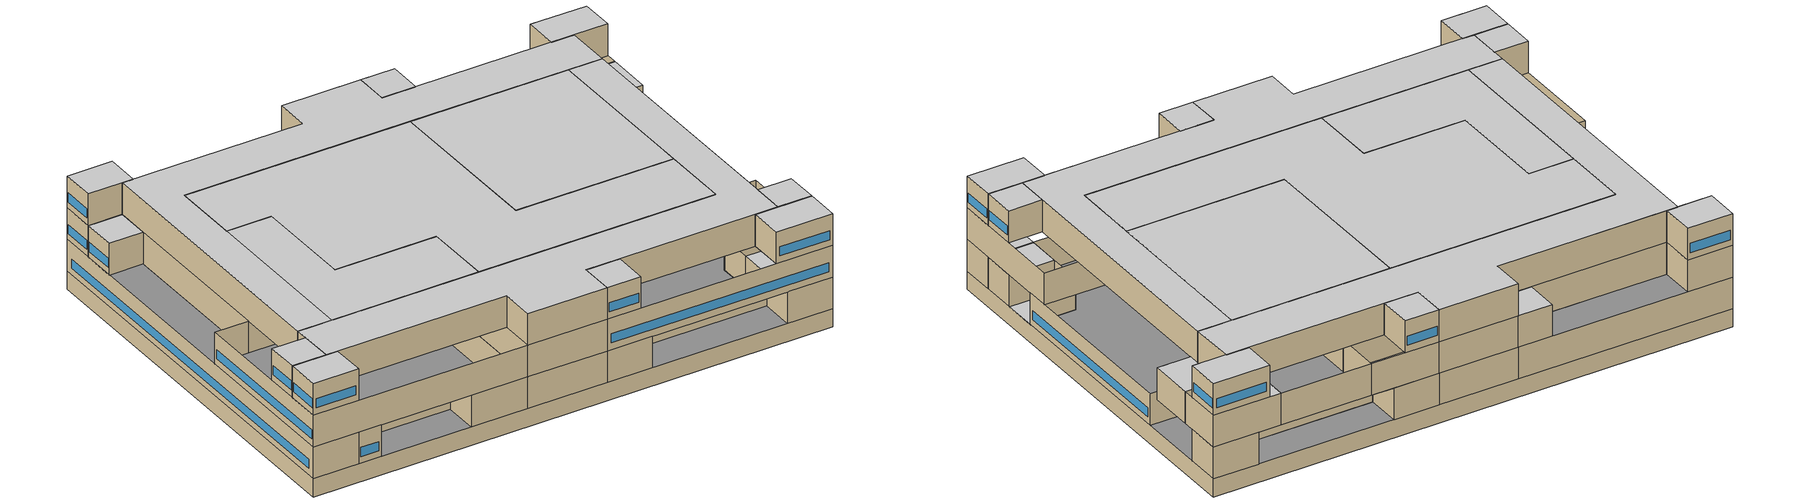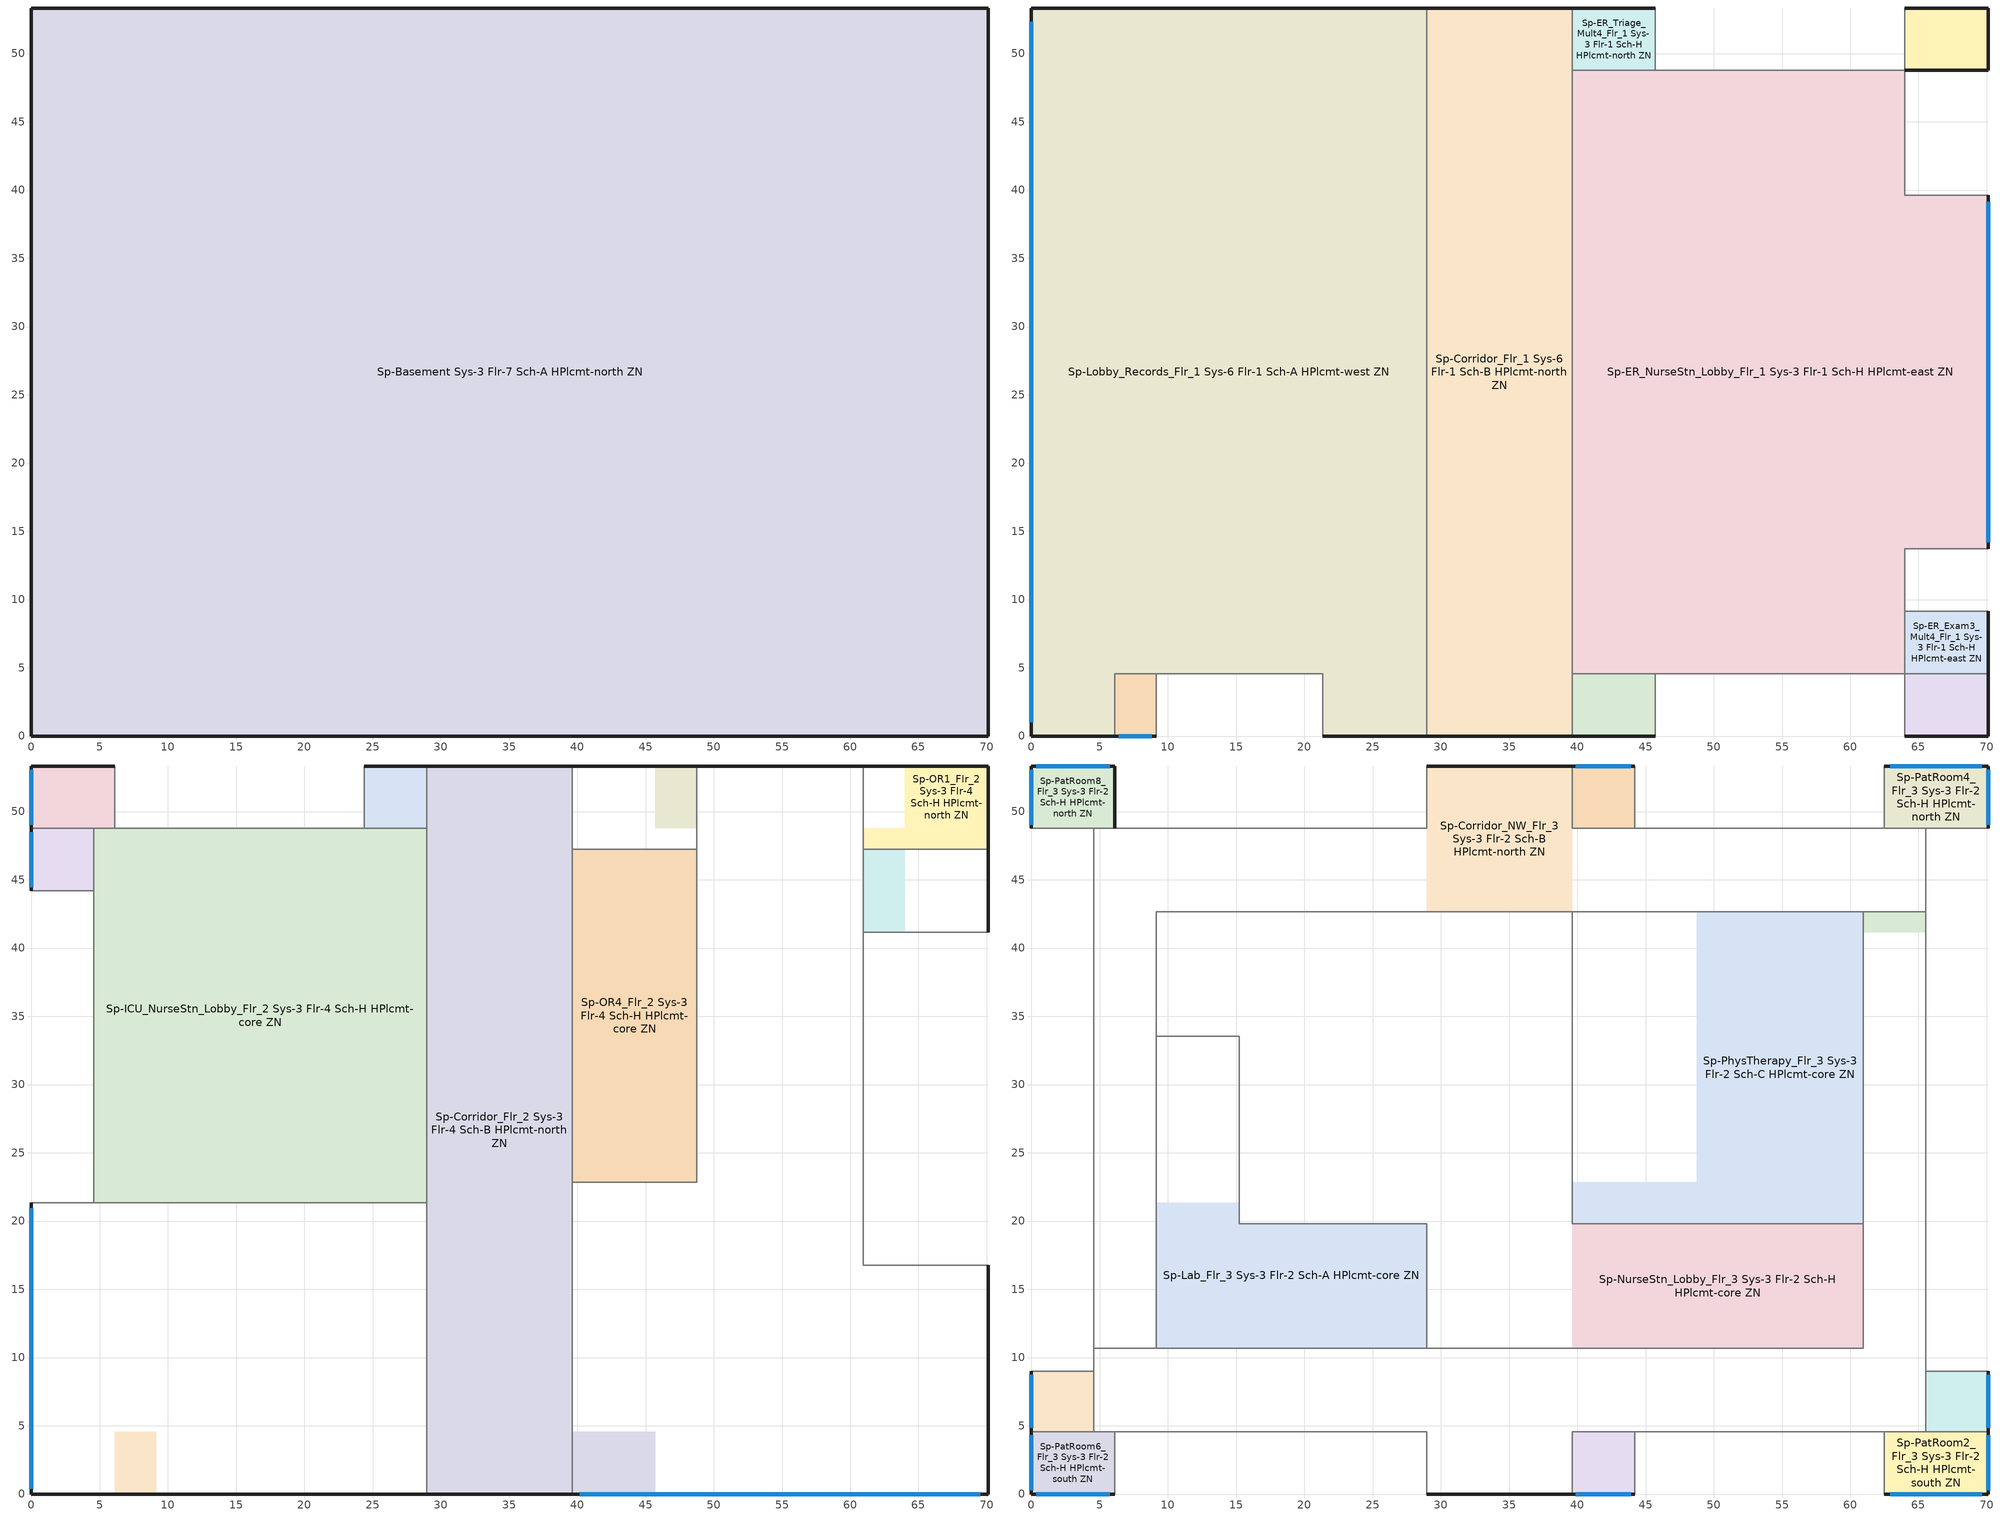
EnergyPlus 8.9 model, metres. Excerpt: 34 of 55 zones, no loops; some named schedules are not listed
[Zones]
Sp-Basement Sys-3 Flr-7 Sch-A HPlcmt-north ZN
 floor ground (Customized opaque construction {f8037e6d-6625-4b31-a77f-5d6e9651a560} to conductance of 0.757): 70.1,53.34 70.1,0 0,0 0,53.34 z-2.44
 wall ground (Customized opaque construction {f8037e6d-6625-4b31-a77f-5d6e9651a560} to conductance of 0.284): 0,53.34 0,0 70.1,0 70.1,53.34 0,53.34 z-2.44:0
 ceiling adiabatic (Typical Interior Wall): 70.1,9.14 70.1,13.72 64.01,13.72 64.01,9.14 z0
Sp-Corridor_Flr_1 Sys-6 Flr-1 Sch-B HPlcmt-north ZN
 floor adiabatic (Typical Interior Wall): 39.62,53.34 39.62,0 28.96,0 28.96,53.34 z0
 wall outside (Customized opaque construction {a4a6387c-c76b-4fe1-a210-6e82801a2405} to conductance of 0.247): 28.96,0 39.62,0 / 39.62,53.34 28.96,53.34 z0:4.27
 wall to Sp-Lobby_Records_Flr_1 Sys-6 Flr-1 Sch-A HPlcmt-west ZN (Typical Interior Wall): 28.96,53.34 28.96,0 z0:4.27
 wall to Sp-ER_Triage_Mult4_Flr_1 Sys-3 Flr-1 Sch-H HPlcmt-north ZN (Typical Interior Wall): 39.62,48.77 39.62,53.34 z0:4.27
 wall to Sp-ER_NurseStn_Lobby_Flr_1 Sys-3 Flr-1 Sch-H HPlcmt-east ZN (Typical Interior Wall): 39.62,4.57 39.62,48.77 z0:4.27
 wall to Sp-ER_Exam1_Mult4_Flr_1 Sys-3 Flr-1 Sch-H HPlcmt-south ZN (Typical Interior Wall): 39.62,0 39.62,4.57 z0:4.27
Sp-ER_Exam1_Mult4_Flr_1 Sys-3 Flr-1 Sch-H HPlcmt-south ZN
 floor adiabatic (Typical Interior Wall): 45.72,4.57 45.72,0 39.62,0 39.62,4.57 z0
 wall outside (Customized opaque construction {a4a6387c-c76b-4fe1-a210-6e82801a2405} to conductance of 0.247): 39.62,0 45.72,0 z0:4.27
 wall to Sp-ER_NurseStn_Lobby_Flr_1 Sys-3 Flr-1 Sch-H HPlcmt-east ZN (Typical Interior Wall): 45.72,4.57 39.62,4.57 z0:4.27
 wall adiabatic (Typical Interior Wall): 45.72,0 45.72,4.57 z0:4.27
 ceiling adiabatic (Typical Interior Wall): 45.72,0 45.72,4.57 39.62,4.57 39.62,0 z4.27
Sp-ER_Exam3_Mult4_Flr_1 Sys-3 Flr-1 Sch-H HPlcmt-east ZN
 floor adiabatic (Typical Interior Wall): 70.1,9.14 70.1,4.57 64.01,4.57 64.01,9.14 z0
 wall outside (Customized opaque construction {a4a6387c-c76b-4fe1-a210-6e82801a2405} to conductance of 0.247): 70.1,4.57 70.1,9.14 z0:4.27
 wall to Sp-ER_Trauma1_Flr_1 Sys-3 Flr-1 Sch-H HPlcmt-south ZN (Typical Interior Wall): 64.01,4.57 70.1,4.57 z0:4.27
 wall to Sp-ER_NurseStn_Lobby_Flr_1 Sys-3 Flr-1 Sch-H HPlcmt-east ZN (Typical Interior Wall): 64.01,9.14 64.01,4.57 z0:4.27
 wall adiabatic (Typical Interior Wall): 70.1,9.14 64.01,9.14 z0:4.27
 ceiling adiabatic (Typical Interior Wall): 70.1,4.57 70.1,9.14 64.01,9.14 64.01,4.57 z4.27
Sp-ER_NurseStn_Lobby_Flr_1 Sys-3 Flr-1 Sch-H HPlcmt-east ZN
 floor adiabatic (Typical Interior Wall): 64.01,48.77 64.01,39.62 70.1,39.62 70.1,13.72 64.01,13.72 64.01,4.57 39.62,4.57 39.62,48.77 z0
 wall outside (Customized opaque construction {a4a6387c-c76b-4fe1-a210-6e82801a2405} to conductance of 0.247): 70.1,13.72 70.1,39.62 z0:4.27
 wall adiabatic (Typical Interior Wall): 70.1,39.62 64.01,39.62 64.01,48.77 45.72,48.77 / 64.01,9.14 64.01,13.72 70.1,13.72 / 45.72,4.57 64.01,4.57 z0:4.27
 wall to Sp-ER_Triage_Mult4_Flr_1 Sys-3 Flr-1 Sch-H HPlcmt-north ZN (Typical Interior Wall): 45.72,48.77 39.62,48.77 z0:4.27
 window (Customized Fenestration: cond=0.220 tvis=0.220 tsol=0.232): 70.1,14.2 70.1,39.14 z0.91:2.14
 ceiling adiabatic (Typical Interior Wall): 60.96,41.15 64.01,41.15 64.01,47.24 60.96,47.24 z4.27
Sp-ER_Trauma1_Flr_1 Sys-3 Flr-1 Sch-H HPlcmt-south ZN
 floor adiabatic (Typical Interior Wall): 70.1,4.57 70.1,0 64.01,0 64.01,4.57 z0
 wall outside (Customized opaque construction {a4a6387c-c76b-4fe1-a210-6e82801a2405} to conductance of 0.247): 64.01,0 70.1,0 70.1,4.57 z0:4.27
 wall adiabatic (Typical Interior Wall): 64.01,4.57 64.01,0 z0:4.27
 ceiling adiabatic (Typical Interior Wall): 70.1,0 70.1,4.57 64.01,4.57 64.01,0 z4.27
Sp-ER_Trauma2_Flr_1 Sys-3 Flr-1 Sch-H HPlcmt-north ZN
 floor adiabatic (Typical Interior Wall): 70.1,53.34 70.1,48.77 64.01,48.77 64.01,53.34 z0
 wall outside (Customized opaque construction {a4a6387c-c76b-4fe1-a210-6e82801a2405} to conductance of 0.247): 64.01,48.77 70.1,48.77 70.1,53.34 64.01,53.34 z0:4.27
 wall adiabatic (Typical Interior Wall): 64.01,53.34 64.01,48.77 z0:4.27
 ceiling adiabatic (Typical Interior Wall): 70.1,48.77 70.1,53.34 64.01,53.34 64.01,48.77 z4.27
Sp-ER_Triage_Mult4_Flr_1 Sys-3 Flr-1 Sch-H HPlcmt-north ZN
 floor adiabatic (Typical Interior Wall): 45.72,53.34 45.72,48.77 39.62,48.77 39.62,53.34 z0
 wall outside (Customized opaque construction {a4a6387c-c76b-4fe1-a210-6e82801a2405} to conductance of 0.247): 45.72,53.34 39.62,53.34 z0:4.27
 wall adiabatic (Typical Interior Wall): 45.72,48.77 45.72,53.34 z0:4.27
 ceiling adiabatic (Typical Interior Wall): 45.72,48.77 45.72,53.34 39.62,53.34 39.62,48.77 z4.27
Sp-Lobby_Records_Flr_1 Sys-6 Flr-1 Sch-A HPlcmt-west ZN
 floor adiabatic (Typical Interior Wall): 28.96,53.34 28.96,0 21.34,0 21.34,4.57 6.1,4.57 6.1,0 0,0 0,53.34 z0
 wall outside (Customized opaque construction {a4a6387c-c76b-4fe1-a210-6e82801a2405} to conductance of 0.247): 28.96,53.34 0,53.34 0,0 6.1,0 / 21.34,0 28.96,0 z0:4.27
 wall adiabatic (Typical Interior Wall): 9.14,4.57 21.34,4.57 21.34,0 z0:4.27
 wall to Sp-Office1_Mult4_Flr_1 Sys-6 Flr-1 Sch-A HPlcmt-south ZN (Typical Interior Wall): 6.1,0 6.1,4.57 9.14,4.57 z0:4.27
 window (Customized Fenestration: cond=0.220 tvis=0.220 tsol=0.232): 0,52.34 0,1 z0.91:2.14
 ceiling adiabatic (Typical Interior Wall): 4.57,44.2 4.57,48.77 0,48.77 0,44.2 z4.27
Sp-Office1_Mult4_Flr_1 Sys-6 Flr-1 Sch-A HPlcmt-south ZN
 floor adiabatic (Typical Interior Wall): 9.14,4.57 9.14,0 6.1,0 6.1,4.57 z0
 wall outside (Customized opaque construction {a4a6387c-c76b-4fe1-a210-6e82801a2405} to conductance of 0.247): 6.1,0 9.14,0 z0:4.27
 wall adiabatic (Typical Interior Wall): 9.14,0 9.14,4.57 z0:4.27
 window (Customized Fenestration: cond=0.220 tvis=0.220 tsol=0.232): 6.41,0 8.84,0 z0.91:2.14
 ceiling adiabatic (Typical Interior Wall): 9.14,0 9.14,4.57 6.1,4.57 6.1,0 z4.27
Sp-Corridor_Flr_2 Sys-3 Flr-4 Sch-B HPlcmt-north ZN
 floor to Sp-Corridor_Flr_1 Sys-6 Flr-1 Sch-B HPlcmt-north ZN (Typical Interior Floor): 39.62,53.34 39.62,0 28.96,0 28.96,53.34 z4.27
 wall outside (Customized opaque construction {a4a6387c-c76b-4fe1-a210-6e82801a2405} to conductance of 0.247): 39.62,53.34 28.96,53.34 / 28.96,0 39.62,0 z4.27:8.53
 wall to Sp-IC_PatRoom1_Mult5_Flr_2 Sys-3 Flr-4 Sch-H HPlcmt-north ZN (Typical Interior Wall): 28.96,53.34 28.96,48.77 z4.27:8.53
 wall to Sp-OR3_Flr_2 Sys-3 Flr-4 Sch-H HPlcmt-north ZN (Typical Interior Wall): 39.62,47.24 39.62,53.34 z4.27:8.53
 wall to Sp-OR4_Flr_2 Sys-3 Flr-4 Sch-H HPlcmt-core ZN (Typical Interior Wall): 39.62,22.86 39.62,47.24 z4.27:8.53
 wall to Sp-OR_NurseStn_Lobby_Flr_2 Sys-3 Flr-4 Sch-H HPlcmt-south ZN (Typical Interior Wall): 39.62,0 39.62,22.86 z4.27:8.53
 wall to Sp-ICU_Flr_2 Sys-3 Flr-4 Sch-H HPlcmt-south ZN (Typical Interior Wall): 28.96,21.34 28.96,0 z4.27:8.53
 wall to Sp-ICU_NurseStn_Lobby_Flr_2 Sys-3 Flr-4 Sch-H HPlcmt-core ZN (Typical Interior Wall): 28.96,48.77 28.96,21.34 z4.27:8.53
 ceiling adiabatic (Typical Interior Wall): 39.62,10.67 39.62,42.67 28.96,42.67 28.96,10.67 z8.53
Sp-ICU_Flr_2 Sys-3 Flr-4 Sch-H HPlcmt-south ZN
 floor adiabatic (Typical Interior Wall): 9.14,4.57 9.14,0 6.1,0 6.1,4.57 z4.27
 wall outside (Customized opaque construction {a4a6387c-c76b-4fe1-a210-6e82801a2405} to conductance of 0.247): 0,21.34 0,0 28.96,0 z4.27:8.53
 wall adiabatic (Typical Interior Wall): 4.57,21.34 0,21.34 z4.27:8.53
 wall to Sp-ICU_NurseStn_Lobby_Flr_2 Sys-3 Flr-4 Sch-H HPlcmt-core ZN (Typical Interior Wall): 28.96,21.34 4.57,21.34 z4.27:8.53
 window (Customized Fenestration: cond=0.220 tvis=0.220 tsol=0.232): 0,20.94 0,0.4 z5.18:6.4
 ceiling adiabatic (Typical Interior Wall): 6.1,0 6.1,4.57 0,4.57 0,0 z8.53
Sp-ICU_NurseStn_Lobby_Flr_2 Sys-3 Flr-4 Sch-H HPlcmt-core ZN
 floor adiabatic (Typical Interior Wall): 28.96,48.77 28.96,21.34 4.57,21.34 4.57,48.77 z4.27
 wall adiabatic (Typical Interior Wall): 4.57,44.2 4.57,21.34 / 24.38,48.77 6.1,48.77 z4.27:8.53
 wall to Sp-IC_PatRoom3_Mult6_Flr_2 Sys-3 Flr-4 Sch-H HPlcmt-west ZN (Typical Interior Wall): 4.57,48.77 4.57,44.2 z4.27:8.53
 wall to Sp-IC_PatRoom2_Flr_2 Sys-3 Flr-4 Sch-H HPlcmt-north ZN (Typical Interior Wall): 6.1,48.77 4.57,48.77 z4.27:8.53
 wall to Sp-IC_PatRoom1_Mult5_Flr_2 Sys-3 Flr-4 Sch-H HPlcmt-north ZN (Typical Interior Wall): 28.96,48.77 24.38,48.77 z4.27:8.53
 ceiling adiabatic (Typical Interior Wall): 28.96,21.34 28.96,42.67 9.14,42.67 9.14,33.53 15.24,33.53 15.24,21.34 z8.53
Sp-IC_PatRoom1_Mult5_Flr_2 Sys-3 Flr-4 Sch-H HPlcmt-north ZN
 floor adiabatic (Typical Interior Wall): 28.96,53.34 28.96,48.77 24.38,48.77 24.38,53.34 z4.27
 wall outside (Customized opaque construction {a4a6387c-c76b-4fe1-a210-6e82801a2405} to conductance of 0.247): 28.96,53.34 24.38,53.34 z4.27:8.53
 wall adiabatic (Typical Interior Wall): 24.38,53.34 24.38,48.77 z4.27:8.53
 ceiling adiabatic (Typical Interior Wall): 28.96,48.77 28.96,53.34 24.38,53.34 24.38,48.77 z8.53
Sp-IC_PatRoom2_Flr_2 Sys-3 Flr-4 Sch-H HPlcmt-north ZN
 floor adiabatic (Typical Interior Wall): 6.1,53.34 6.1,48.77 0,48.77 0,53.34 z4.27
 wall outside (Customized opaque construction {a4a6387c-c76b-4fe1-a210-6e82801a2405} to conductance of 0.247): 6.1,53.34 0,53.34 0,48.77 z4.27:8.53
 wall adiabatic (Typical Interior Wall): 6.1,48.77 6.1,53.34 z4.27:8.53
 wall to Sp-IC_PatRoom3_Mult6_Flr_2 Sys-3 Flr-4 Sch-H HPlcmt-west ZN (Typical Interior Wall): 0,48.77 4.57,48.77 z4.27:8.53
 window (Customized Fenestration: cond=0.220 tvis=0.220 tsol=0.232): 0,53.07 0,49.04 z5.18:6.4
Sp-IC_PatRoom3_Mult6_Flr_2 Sys-3 Flr-4 Sch-H HPlcmt-west ZN
 floor adiabatic (Typical Interior Wall): 4.57,48.77 4.57,44.2 0,44.2 0,48.77 z4.27
 wall outside (Customized opaque construction {a4a6387c-c76b-4fe1-a210-6e82801a2405} to conductance of 0.247): 0,48.77 0,44.2 z4.27:8.53
 wall adiabatic (Typical Interior Wall): 0,44.2 4.57,44.2 z4.27:8.53
 window (Customized Fenestration: cond=0.220 tvis=0.220 tsol=0.232): 0,48.49 0,44.47 z5.18:6.4
 ceiling adiabatic (Typical Interior Wall): 4.57,44.2 4.57,48.77 0,48.77 0,44.2 z8.53
Sp-OR1_Flr_2 Sys-3 Flr-4 Sch-H HPlcmt-north ZN
 floor adiabatic (Typical Interior Wall): 64.01,53.34 70.1,53.34 70.1,48.77 64.01,48.77 z4.27; 70.1,48.77 70.1,47.24 64.01,47.24 64.01,48.77 z4.27; 64.01,48.77 64.01,47.24 60.96,47.24 60.96,48.77 z4.27
 wall outside (Customized opaque construction {a4a6387c-c76b-4fe1-a210-6e82801a2405} to conductance of 0.247): 70.1,47.24 70.1,53.34 60.96,53.34 z4.27:8.53
 wall to Sp-OR2_Mult5_Flr_2 Sys-3 Flr-4 Sch-H HPlcmt-east ZN (Typical Interior Wall): 60.96,47.24 70.1,47.24 z4.27:8.53
 wall to Sp-OR_NurseStn_Lobby_Flr_2 Sys-3 Flr-4 Sch-H HPlcmt-south ZN (Typical Interior Wall): 60.96,53.34 60.96,47.24 z4.27:8.53
 ceiling adiabatic (Typical Interior Wall): 62.48,48.77 62.48,53.34 60.96,53.34 60.96,48.77 z8.53
Sp-OR2_Mult5_Flr_2 Sys-3 Flr-4 Sch-H HPlcmt-east ZN
 floor adiabatic (Typical Interior Wall): 64.01,47.24 64.01,41.15 60.96,41.15 60.96,47.24 z4.27
 wall outside (Customized opaque construction {a4a6387c-c76b-4fe1-a210-6e82801a2405} to conductance of 0.247): 70.1,41.15 70.1,47.24 z4.27:8.53
 wall adiabatic (Typical Interior Wall): 60.96,41.15 70.1,41.15 z4.27:8.53
 wall to Sp-OR_NurseStn_Lobby_Flr_2 Sys-3 Flr-4 Sch-H HPlcmt-south ZN (Typical Interior Wall): 60.96,47.24 60.96,41.15 z4.27:8.53
 ceiling adiabatic (Typical Interior Wall): 70.1,41.15 70.1,47.24 65.53,47.24 65.53,41.15 z8.53
Sp-OR3_Flr_2 Sys-3 Flr-4 Sch-H HPlcmt-north ZN
 floor adiabatic (Typical Interior Wall): 45.72,53.34 48.77,53.34 48.77,48.77 45.72,48.77 z4.27
 wall outside (Customized opaque construction {a4a6387c-c76b-4fe1-a210-6e82801a2405} to conductance of 0.247): 48.77,53.34 39.62,53.34 z4.27:8.53
 wall to Sp-OR_NurseStn_Lobby_Flr_2 Sys-3 Flr-4 Sch-H HPlcmt-south ZN (Typical Interior Wall): 48.77,47.24 48.77,53.34 z4.27:8.53
 wall to Sp-OR4_Flr_2 Sys-3 Flr-4 Sch-H HPlcmt-core ZN (Typical Interior Wall): 39.62,47.24 48.77,47.24 z4.27:8.53
 ceiling adiabatic (Typical Interior Wall): 48.77,47.24 48.77,48.77 39.62,48.77 39.62,47.24 z8.53
Sp-OR4_Flr_2 Sys-3 Flr-4 Sch-H HPlcmt-core ZN
 floor adiabatic (Typical Interior Wall): 48.77,47.24 48.77,22.86 39.62,22.86 39.62,47.24 z4.27
 wall to Sp-OR_NurseStn_Lobby_Flr_2 Sys-3 Flr-4 Sch-H HPlcmt-south ZN (Typical Interior Wall): 39.62,22.86 48.77,22.86 48.77,47.24 z4.27:8.53
 ceiling adiabatic (Typical Interior Wall): 48.77,42.67 48.77,47.24 39.62,47.24 39.62,42.67 z8.53
Sp-OR_NurseStn_Lobby_Flr_2 Sys-3 Flr-4 Sch-H HPlcmt-south ZN
 floor adiabatic (Typical Interior Wall): 45.72,4.57 45.72,0 39.62,0 39.62,4.57 z4.27
 wall outside (Customized opaque construction {a4a6387c-c76b-4fe1-a210-6e82801a2405} to conductance of 0.247): 39.62,0 70.1,0 70.1,16.76 / 60.96,53.34 48.77,53.34 z4.27:8.53
 wall adiabatic (Typical Interior Wall): 70.1,16.76 60.96,16.76 60.96,41.15 z4.27:8.53
 window (Customized Fenestration: cond=0.220 tvis=0.220 tsol=0.232): 40.2,0 69.53,0 z5.18:6.4
 ceiling adiabatic (Typical Interior Wall): 70.1,0 70.1,4.57 62.48,4.57 62.48,0 z8.53
Sp-Corridor_NW_Flr_3 Sys-3 Flr-2 Sch-B HPlcmt-north ZN
 floor adiabatic (Typical Interior Wall): 39.62,53.34 39.62,42.67 28.96,42.67 28.96,53.34 z8.53
 wall outside (Customized opaque construction {a4a6387c-c76b-4fe1-a210-6e82801a2405} to conductance of 0.247): 39.62,53.34 28.96,53.34 z8.53:12.8
 wall to Sp-PatRoom8_Flr_3 Sys-3 Flr-2 Sch-H HPlcmt-north ZN (Typical Interior Wall): 6.1,48.77 4.57,48.77 z8.53:12.8
 wall to Sp-Corridor_SE_Flr_3 Sys-3 Flr-2 Sch-B HPlcmt-south ZN (Typical Interior Wall): 60.96,42.67 65.53,42.67 / 4.57,10.67 9.14,10.67 z8.53:12.8
 wall to Sp-PhysTherapy_Flr_3 Sys-3 Flr-2 Sch-C HPlcmt-core ZN (Typical Interior Wall): 39.62,42.67 60.96,42.67 z8.53:12.8
 wall to Sp-NurseStn_Lobby_Flr_3 Sys-3 Flr-2 Sch-H HPlcmt-core ZN (Typical Interior Wall): 9.14,33.53 9.14,33.58 9.14,42.67 39.62,42.67 z8.53:12.8
 wall to Sp-Lab_Flr_3 Sys-3 Flr-2 Sch-A HPlcmt-core ZN (Typical Interior Wall): 9.14,10.67 9.14,33.53 z8.53:12.8
 wall adiabatic (Typical Interior Wall): 4.57,48.77 4.57,10.67 / 28.96,53.34 28.96,48.77 6.1,48.77 / 62.48,48.77 44.2,48.77 / 65.53,42.67 65.53,48.77 z8.53:12.8
 wall to Sp-PatRoom5_Mult10_Flr_3 Sys-3 Flr-2 Sch-H HPlcmt-north ZN (Typical Interior Wall): 44.2,48.77 39.62,48.77 39.62,53.34 z8.53:12.8
 wall to Sp-PatRoom4_Flr_3 Sys-3 Flr-2 Sch-H HPlcmt-north ZN (Typical Interior Wall): 65.53,48.77 62.48,48.77 z8.53:12.8
 ceiling to Sp-Corridor_NW_Flr_4 Sys-3 Flr-3 Sch-B HPlcmt-north ZN (Typical Interior Ceiling): 9.14,10.67 9.14,42.67 65.53,42.67 65.53,48.77 39.62,48.77 39.62,53.34 28.96,53.34 28.96,48.77 4.57,48.77 4.57,10.67 z12.8
Sp-Corridor_SE_Flr_3 Sys-3 Flr-2 Sch-B HPlcmt-south ZN
 floor adiabatic (Typical Interior Wall): 65.53,42.67 65.53,41.15 60.96,41.15 60.96,42.67 z8.53
 wall outside (Customized opaque construction {a4a6387c-c76b-4fe1-a210-6e82801a2405} to conductance of 0.247): 28.96,0 39.62,0 z8.53:12.8
 wall to Sp-PatRoom1_Mult10_Flr_3 Sys-3 Flr-2 Sch-H HPlcmt-south ZN (Typical Interior Wall): 39.62,0 39.62,4.57 44.2,4.57 z8.53:12.8
 wall to Sp-NurseStn_Lobby_Flr_3 Sys-3 Flr-2 Sch-H HPlcmt-core ZN (Typical Interior Wall): 60.96,19.81 60.96,10.67 28.96,10.67 z8.53:12.8
 wall to Sp-PhysTherapy_Flr_3 Sys-3 Flr-2 Sch-C HPlcmt-core ZN (Typical Interior Wall): 60.96,42.67 60.96,19.81 z8.53:12.8
 wall adiabatic (Typical Interior Wall): 65.53,8.99 65.53,42.67 / 44.2,4.57 62.48,4.57 / 6.1,4.57 28.96,4.57 28.96,0 / 4.57,10.67 4.57,8.99 z8.53:12.8
 wall to Sp-PatRoom3_Mult10_Flr_3 Sys-3 Flr-2 Sch-H HPlcmt-east ZN (Typical Interior Wall): 65.53,4.57 65.53,8.99 z8.53:12.8
 wall to Sp-PatRoom2_Flr_3 Sys-3 Flr-2 Sch-H HPlcmt-south ZN (Typical Interior Wall): 62.48,4.57 65.53,4.57 z8.53:12.8
 wall to Sp-PatRoom6_Flr_3 Sys-3 Flr-2 Sch-H HPlcmt-south ZN (Typical Interior Wall): 4.57,4.57 6.1,4.57 z8.53:12.8
 wall to Sp-PatRoom7_Mult10_Flr_3 Sys-3 Flr-2 Sch-H HPlcmt-west ZN (Typical Interior Wall): 4.57,8.99 4.57,4.57 z8.53:12.8
 wall to Sp-Lab_Flr_3 Sys-3 Flr-2 Sch-A HPlcmt-core ZN (Typical Interior Wall): 28.96,10.67 9.14,10.67 z8.53:12.8
 ceiling to Sp-Corridor_SE_Flr_4 Sys-3 Flr-3 Sch-B HPlcmt-south ZN (Typical Interior Ceiling): 39.62,0 39.62,4.57 65.53,4.57 65.53,42.67 60.96,42.67 60.96,10.67 4.57,10.67 4.57,4.57 28.96,4.57 28.96,0 z12.8
Sp-Lab_Flr_3 Sys-3 Flr-2 Sch-A HPlcmt-core ZN
 floor adiabatic (Typical Interior Wall): 15.24,21.34 15.24,19.81 28.96,19.81 28.96,10.67 9.14,10.67 9.14,21.34 z8.53
 wall to Sp-NurseStn_Lobby_Flr_3 Sys-3 Flr-2 Sch-H HPlcmt-core ZN (Typical Interior Wall): 28.96,10.67 28.96,19.81 15.24,19.81 15.24,33.53 9.14,33.53 z8.53:12.8
 ceiling to Sp-Lab_Flr_4 Sys-3 Flr-3 Sch-A HPlcmt-core ZN (Typical Interior Ceiling): 28.96,10.67 28.96,19.81 15.24,19.81 15.24,33.53 9.14,33.53 9.14,10.67 z12.8
Sp-NurseStn_Lobby_Flr_3 Sys-3 Flr-2 Sch-H HPlcmt-core ZN
 floor adiabatic (Typical Interior Wall): 60.96,19.81 60.96,10.67 39.62,10.67 39.62,19.81 z8.53
 wall to Sp-PhysTherapy_Flr_3 Sys-3 Flr-2 Sch-C HPlcmt-core ZN (Typical Interior Wall): 60.96,19.81 39.62,19.81 39.62,42.67 z8.53:12.8
 ceiling to Sp-NurseStn_Lobby_Flr_4 Sys-3 Flr-3 Sch-H HPlcmt-core ZN (Typical Interior Ceiling): 60.96,10.67 60.96,19.81 39.62,19.81 39.62,42.67 9.14,42.67 9.14,33.53 15.24,33.53 15.24,19.81 28.96,19.81 28.96,10.67 z12.8
Sp-PatRoom1_Mult10_Flr_3 Sys-3 Flr-2 Sch-H HPlcmt-south ZN
 floor adiabatic (Typical Interior Wall): 44.2,4.57 44.2,0 39.62,0 39.62,4.57 z8.53
 wall outside (Customized opaque construction {a4a6387c-c76b-4fe1-a210-6e82801a2405} to conductance of 0.247): 39.62,0 44.2,0 z8.53:12.8
 wall adiabatic (Typical Interior Wall): 44.2,0 44.2,4.57 z8.53:12.8
 window (Customized Fenestration: cond=0.220 tvis=0.220 tsol=0.232): 39.9,0 43.92,0 z9.45:10.67
 ceiling to Sp-PatRoom1_Mult10_Flr_4 Sys-3 Flr-3 Sch-H HPlcmt-south ZN (Typical Interior Ceiling): 44.2,0 44.2,4.57 39.62,4.57 39.62,0 z12.8
Sp-PatRoom2_Flr_3 Sys-3 Flr-2 Sch-H HPlcmt-south ZN
 floor adiabatic (Typical Interior Wall): 70.1,4.57 70.1,0 62.48,0 62.48,4.57 z8.53
 wall outside (Customized opaque construction {a4a6387c-c76b-4fe1-a210-6e82801a2405} to conductance of 0.247): 62.48,0 70.1,0 70.1,4.57 z8.53:12.8
 wall adiabatic (Typical Interior Wall): 62.48,4.57 62.48,0 z8.53:12.8
 wall to Sp-PatRoom3_Mult10_Flr_3 Sys-3 Flr-2 Sch-H HPlcmt-east ZN (Typical Interior Wall): 70.1,4.57 65.53,4.57 z8.53:12.8
 window (Customized Fenestration: cond=0.220 tvis=0.220 tsol=0.232): 70.1,0.27 70.1,4.3 / 62.94,0 69.65,0 z9.45:10.67
 ceiling to Sp-PatRoom2_Flr_4 Sys-3 Flr-3 Sch-H HPlcmt-south ZN (Typical Interior Ceiling): 70.1,0 70.1,4.57 62.48,4.57 62.48,0 z12.8
Sp-PatRoom3_Mult10_Flr_3 Sys-3 Flr-2 Sch-H HPlcmt-east ZN
 floor adiabatic (Typical Interior Wall): 70.1,8.99 70.1,4.57 65.53,4.57 65.53,8.99 z8.53
 wall outside (Customized opaque construction {a4a6387c-c76b-4fe1-a210-6e82801a2405} to conductance of 0.247): 70.1,4.57 70.1,8.99 z8.53:12.8
 wall adiabatic (Typical Interior Wall): 70.1,8.99 65.53,8.99 z8.53:12.8
 window (Customized Fenestration: cond=0.220 tvis=0.220 tsol=0.232): 70.1,4.84 70.1,8.73 z9.45:10.67
 ceiling to Sp-PatRoom3_Mult10_Flr_4 Sys-3 Flr-3 Sch-H HPlcmt-east ZN (Typical Interior Ceiling): 70.1,4.57 70.1,8.99 65.53,8.99 65.53,4.57 z12.8
Sp-PatRoom4_Flr_3 Sys-3 Flr-2 Sch-H HPlcmt-north ZN
 floor adiabatic (Typical Interior Wall): 70.1,53.34 70.1,48.77 62.48,48.77 62.48,53.34 z8.53
 wall outside (Customized opaque construction {a4a6387c-c76b-4fe1-a210-6e82801a2405} to conductance of 0.247): 70.1,48.77 70.1,53.34 62.48,53.34 z8.53:12.8
 wall adiabatic (Typical Interior Wall): 65.53,48.77 70.1,48.77 / 62.48,53.34 62.48,48.77 z8.53:12.8
 window (Customized Fenestration: cond=0.220 tvis=0.220 tsol=0.232): 69.65,53.34 62.94,53.34 / 70.1,49.04 70.1,53.07 z9.45:10.67
 ceiling to Sp-PatRoom4_Flr_4 Sys-3 Flr-3 Sch-H HPlcmt-north ZN (Typical Interior Ceiling): 70.1,48.77 70.1,53.34 62.48,53.34 62.48,48.77 z12.8
Sp-PatRoom5_Mult10_Flr_3 Sys-3 Flr-2 Sch-H HPlcmt-north ZN
 floor adiabatic (Typical Interior Wall): 44.2,53.34 44.2,48.77 39.62,48.77 39.62,53.34 z8.53
 wall outside (Customized opaque construction {a4a6387c-c76b-4fe1-a210-6e82801a2405} to conductance of 0.247): 44.2,53.34 39.62,53.34 z8.53:12.8
 wall adiabatic (Typical Interior Wall): 44.2,48.77 44.2,53.34 z8.53:12.8
 window (Customized Fenestration: cond=0.220 tvis=0.220 tsol=0.232): 43.92,53.34 39.9,53.34 z9.45:10.67
 ceiling to Sp-PatRoom5_Mult10_Flr_4 Sys-3 Flr-3 Sch-H HPlcmt-north ZN (Typical Interior Ceiling): 44.2,48.77 44.2,53.34 39.62,53.34 39.62,48.77 z12.8
Sp-PatRoom6_Flr_3 Sys-3 Flr-2 Sch-H HPlcmt-south ZN
 floor adiabatic (Typical Interior Wall): 6.1,4.57 6.1,0 0,0 0,4.57 z8.53
 wall outside (Customized opaque construction {a4a6387c-c76b-4fe1-a210-6e82801a2405} to conductance of 0.247): 0,4.57 0,0 6.1,0 z8.53:12.8
 wall to Sp-PatRoom7_Mult10_Flr_3 Sys-3 Flr-2 Sch-H HPlcmt-west ZN (Typical Interior Wall): 4.57,4.57 0,4.57 z8.53:12.8
 wall adiabatic (Typical Interior Wall): 6.1,0 6.1,4.57 z8.53:12.8
 window (Customized Fenestration: cond=0.220 tvis=0.220 tsol=0.232): 0.37,0 5.73,0 / 0,4.3 0,0.27 z9.45:10.67
 ceiling to Sp-PatRoom6_Flr_4 Sys-3 Flr-3 Sch-H HPlcmt-south ZN (Typical Interior Ceiling): 6.1,0 6.1,4.57 0,4.57 0,0 z12.8
Sp-PatRoom7_Mult10_Flr_3 Sys-3 Flr-2 Sch-H HPlcmt-west ZN
 floor adiabatic (Typical Interior Wall): 4.57,8.99 4.57,4.57 0,4.57 0,8.99 z8.53
 wall outside (Customized opaque construction {a4a6387c-c76b-4fe1-a210-6e82801a2405} to conductance of 0.247): 0,8.99 0,4.57 z8.53:12.8
 wall adiabatic (Typical Interior Wall): 4.57,8.99 0,8.99 z8.53:12.8
 window (Customized Fenestration: cond=0.220 tvis=0.220 tsol=0.232): 0,8.73 0,4.84 z9.45:10.67
 ceiling to Sp-PatRoom7_Mult10_Flr_4 Sys-3 Flr-3 Sch-H HPlcmt-west ZN (Typical Interior Ceiling): 4.57,4.57 4.57,8.99 0,8.99 0,4.57 z12.8
Sp-PatRoom8_Flr_3 Sys-3 Flr-2 Sch-H HPlcmt-north ZN
 floor to Sp-IC_PatRoom2_Flr_2 Sys-3 Flr-4 Sch-H HPlcmt-north ZN (Typical Interior Floor): 6.1,53.34 6.1,48.77 0,48.77 0,53.34 z8.53
 wall outside (Customized opaque construction {a4a6387c-c76b-4fe1-a210-6e82801a2405} to conductance of 0.247): 6.1,48.77 6.1,53.34 0,53.34 0,48.77 z8.53:12.8
 wall adiabatic (Typical Interior Wall): 0,48.77 4.57,48.77 z8.53:12.8
 window (Customized Fenestration: cond=0.220 tvis=0.220 tsol=0.232): 5.73,53.34 0.37,53.34 / 0,53.07 0,49.04 z9.45:10.67
 ceiling to Sp-PatRoom8_Flr_4 Sys-3 Flr-3 Sch-H HPlcmt-north ZN (Typical Interior Ceiling): 6.1,48.77 6.1,53.34 0,53.34 0,48.77 z12.8
Sp-PhysTherapy_Flr_3 Sys-3 Flr-2 Sch-C HPlcmt-core ZN
 floor adiabatic (Typical Interior Wall): 60.96,42.67 60.96,19.81 39.62,19.81 39.62,22.86 48.77,22.86 48.77,42.67 z8.53
 ceiling to Sp-Radiology_Flr_4 Sys-3 Flr-3 Sch-H HPlcmt-core ZN (Typical Interior Ceiling): 60.96,19.81 60.96,42.67 39.62,42.67 39.62,19.81 z12.8
[Building]
NECB 2011-Hospital-NECB HDD Method-CAN_PQ_Montreal.Intl.AP.716270_CWEC.epw created: 2017-06-30 13:41:30 +0000
[Site:Location]
Montreal-Trudeau Intl AP: Latitude {deg}=45.471; Longitude {deg}=-73.741; Time Zone {hr}=-5; Elevation {m}=36
[SizingPeriod:DesignDay] Day of Month=21; Dry-Bulb Temperature Range Modifier Type=DefaultMultipliers; Humidity Condition Type=Wetbulb; Barometric Pressure {Pa}=100893; Rain Indicator=No; Snow Indicator=No; Daylight Saving Time Indicator=No
Name | Month | Day Type | Maximum Dry-Bulb Temperature {C} | Daily Dry-Bulb Temperature Range {deltaC} | Wetbulb or DewPoint at Maximum Dry-Bulb {C} | Wind Speed {m/s} | Wind Direction {deg} | Solar Model Indicator | ASHRAE Clear Sky Optical Depth for Beam Irradiance (taub) | ASHRAE Clear Sky Optical Depth for Diffuse Irradiance (taud) | Sky Clearness
Montreal Int'l Ann Clg .4% Condns DB=>MWB | 7 | SummerDesignDay | 30 | 9.3 | 22.1 | 4.9 | 220 | ASHRAETau | 0.465 | 1.966
Montreal Int'l Ann Clg .4% Condns WB=>MDB | 7 | SummerDesignDay | 28.1 | 9.3 | 23.2 | 4.9 | 220 | ASHRAETau | 0.465 | 1.966
Montreal Int'l Ann Htg 99.6% Condns DB | 1 | WinterDesignDay | -23.7 | 0 | -23.7 | 3.9 | 260 | ASHRAEClearSky |  |  | 0
[Site:GroundTemperature:BuildingSurface]
19.527, 19.502, 19.536, 19.598, 20.002, 21.64, 22.225, 22.375, 21.449, 20.121, 19.802, 19.633
[Site:WaterMainsTemperature]
Calculation Method=Correlation; Annual Average Outdoor Air Temperature {C}=6.25; Maximum Difference In Monthly Average Outdoor Air Temperatures {deltaC}=30.2
[Material] Thermal Absorptance=0.9
Name | Roughness | Thickness {m} | Conductivity {W/m-K} | Density {kg/m3} | Specific Heat {J/kg-K} | Solar Absorptance | Visible Absorptance
1/2IN Gypsum 1 | Smooth | 0.0127 | 0.16 | 784.9 | 830 | 0.4 | 0.4
100mm Normalweight concrete floor | MediumSmooth | 0.1016 | 2.31 | 2322 | 832 | 0.7 | 0.7
1IN Stucco 1 | Smooth | 0.0253 | 0.6918 | 1858 | 837 | 0.92 | 0.92
6 in. Normalweight Concrete Floor 1; 6 in. Normalweight Concrete Floor 2 | MediumRough | 0.1524 | 2.31 | 2322 | 832 | 0.7 | 0.7
8IN CONCRETE HW RefBldg 1 | Rough | 0.2032 | 1.311 | 2240 | 836.8 | 0.7 | 0.7
G01 13mm gypsum board | Smooth | 0.0127 | 0.16 | 800 | 1090 | 0.7 | 0.5
[Material:NoMass] Roughness=Smooth; Thermal Absorptance=0.9
Name | Thermal Resistance {m2-K/W} | Solar Absorptance | Visible Absorptance
CP02 CARPET PAD | 0.1 | 0.8 | 0.8
Typical Carpet Pad 2 | 1.25503 | 0.7 | 0.8
Typical Carpet Pad 3 | 3.45515 | 0.7 | 0.8
Typical Insulation R-10.11 1 | 3.77764 | 0.7 | 0.7
[WindowMaterial:SimpleGlazingSystem]
Customized Fenestration:: cond=0.220 tvis=0.220 tsol=0.232: U-Factor {W/m2-K}=2.2; Solar Heat Gain Coefficient=0.6; Visible Transmittance=0.21
[WindowMaterial:Blind]
Window Material Blind 1: Slat Orientation=Horizontal; Slat Width {m}=0.025; Slat Separation {m}=0.01875; Slat Thickness {m}=0.001; Slat Angle {deg}=45; Slat Conductivity {W/m-K}=221; Slat Beam Solar Transmittance=0; Front Side Slat Beam Solar Reflectance=0.5; Back Side Slat Beam Solar Reflectance=0.5; Slat Diffuse Solar Transmittance=0; Front Side Slat Diffuse Solar Reflectance=0.5; Back Side Slat Diffuse Solar Reflectance=0.5; Slat Beam Visible Transmittance=0; Front Side Slat Beam Visible Reflectance=0.5; Back Side Slat Beam Visible Reflectance=0.5; Slat Diffuse Visible Transmittance=0; Front Side Slat Diffuse Visible Reflectance=0.5; Back Side Slat Diffuse Visible Reflectance=0.5; Slat Infrared Hemispherical Transmittance=0; Front Side Slat Infrared Hemispherical Emissivity=0.9; Back Side Slat Infrared Hemispherical Emissivity=0.9; Blind to Glass Distance {m}=0.05; Blind Top Opening Multiplier=0.5; Blind Bottom Opening Multiplier=0.5; Blind Left Side Opening Multiplier=0.5; Blind Right Side Opening Multiplier=0.5; Minimum Slat Angle {deg}=0; Maximum Slat Angle {deg}=180
[Construction]
Customized Fenestration: cond=0.220 tvis=0.220 tsol=0.232: Customized Fenestration:: cond=0.220 tvis=0.220 tsol=0.232
Customized opaque construction {a4a6387c-c76b-4fe1-a210-6e82801a2405} to conductance of 0.247: 1IN Stucco 1, 8IN CONCRETE HW RefBldg 1, Typical Insulation R-10.11 1, 1/2IN Gypsum 1
Customized opaque construction {f8037e6d-6625-4b31-a77f-5d6e9651a560} to conductance of 0.284: 6 in. Normalweight Concrete Floor 2, Typical Carpet Pad 3
Customized opaque construction {f8037e6d-6625-4b31-a77f-5d6e9651a560} to conductance of 0.757: 6 in. Normalweight Concrete Floor 1, Typical Carpet Pad 2
Typical Interior Ceiling: CP02 CARPET PAD, 100mm Normalweight concrete floor
Typical Interior Floor: 100mm Normalweight concrete floor, CP02 CARPET PAD
Typical Interior Wall: G01 13mm gypsum board, G01 13mm gypsum board
[WindowProperty:ShadingControl]
Shading Control 1: Shading Type=InteriorBlind; Shading Control Type=OnIfHighSolarOnWindow; Setpoint {W/m2, W or deg C}=27; Shading Control Is Scheduled=No; Glare Control Is Active=No; Shading Device Material=Window Material Blind 1
[Zone]
Name | Multiplier
Sp-Basement Sys-3 Flr-7 Sch-A HPlcmt-north ZN; Sp-Corridor_Flr_1 Sys-6 Flr-1 Sch-B HPlcmt-north ZN; Sp-Corridor_Flr_2 Sys-3 Flr-4 Sch-B HPlcmt-north ZN; Sp-Corridor_NW_Flr_3 Sys-3 Flr-2 Sch-B HPlcmt-north ZN; Sp-Corridor_SE_Flr_3 Sys-3 Flr-2 Sch-B HPlcmt-south ZN; Sp-ER_NurseStn_Lobby_Flr_1 Sys-3 Flr-1 Sch-H HPlcmt-east ZN; Sp-ER_Trauma1_Flr_1 Sys-3 Flr-1 Sch-H HPlcmt-south ZN; Sp-ER_Trauma2_Flr_1 Sys-3 Flr-1 Sch-H HPlcmt-north ZN; Sp-ICU_Flr_2 Sys-3 Flr-4 Sch-H HPlcmt-south ZN; Sp-ICU_NurseStn_Lobby_Flr_2 Sys-3 Flr-4 Sch-H HPlcmt-core ZN; Sp-IC_PatRoom2_Flr_2 Sys-3 Flr-4 Sch-H HPlcmt-north ZN; Sp-Lab_Flr_3 Sys-3 Flr-2 Sch-A HPlcmt-core ZN; Sp-Lobby_Records_Flr_1 Sys-6 Flr-1 Sch-A HPlcmt-west ZN; Sp-NurseStn_Lobby_Flr_3 Sys-3 Flr-2 Sch-H HPlcmt-core ZN; Sp-OR1_Flr_2 Sys-3 Flr-4 Sch-H HPlcmt-north ZN; Sp-OR3_Flr_2 Sys-3 Flr-4 Sch-H HPlcmt-north ZN; Sp-OR4_Flr_2 Sys-3 Flr-4 Sch-H HPlcmt-core ZN; Sp-OR_NurseStn_Lobby_Flr_2 Sys-3 Flr-4 Sch-H HPlcmt-south ZN; Sp-PatRoom2_Flr_3 Sys-3 Flr-2 Sch-H HPlcmt-south ZN; Sp-PatRoom4_Flr_3 Sys-3 Flr-2 Sch-H HPlcmt-north ZN; Sp-PatRoom6_Flr_3 Sys-3 Flr-2 Sch-H HPlcmt-south ZN; Sp-PatRoom8_Flr_3 Sys-3 Flr-2 Sch-H HPlcmt-north ZN; Sp-PhysTherapy_Flr_3 Sys-3 Flr-2 Sch-C HPlcmt-core ZN
Sp-ER_Exam1_Mult4_Flr_1 Sys-3 Flr-1 Sch-H HPlcmt-south ZN; Sp-ER_Exam3_Mult4_Flr_1 Sys-3 Flr-1 Sch-H HPlcmt-east ZN; Sp-ER_Triage_Mult4_Flr_1 Sys-3 Flr-1 Sch-H HPlcmt-north ZN | 4
Sp-IC_PatRoom1_Mult5_Flr_2 Sys-3 Flr-4 Sch-H HPlcmt-north ZN; Sp-Office1_Mult4_Flr_1 Sys-6 Flr-1 Sch-A HPlcmt-south ZN; Sp-OR2_Mult5_Flr_2 Sys-3 Flr-4 Sch-H HPlcmt-east ZN | 5
Sp-IC_PatRoom3_Mult6_Flr_2 Sys-3 Flr-4 Sch-H HPlcmt-west ZN | 6
Sp-PatRoom1_Mult10_Flr_3 Sys-3 Flr-2 Sch-H HPlcmt-south ZN; Sp-PatRoom3_Mult10_Flr_3 Sys-3 Flr-2 Sch-H HPlcmt-east ZN; Sp-PatRoom5_Mult10_Flr_3 Sys-3 Flr-2 Sch-H HPlcmt-north ZN; Sp-PatRoom7_Mult10_Flr_3 Sys-3 Flr-2 Sch-H HPlcmt-west ZN | 10
[ZoneInfiltration:DesignFlowRate] Schedule=Always On Discrete; Design Flow Rate Calculation Method=Flow/ExteriorArea; Flow per Exterior Surface Area {m3/s-m2}=0.00025; Constant Term Coefficient=0; Temperature Term Coefficient=0; Velocity Term Coefficient=0.224; Velocity Squared Term Coefficient=0
Name | Zone or ZoneList
Corridor_Flr_1 Infiltration | Sp-Corridor_Flr_1 Sys-6 Flr-1 Sch-B HPlcmt-north ZN
Corridor_Flr_2 Infiltration | Sp-Corridor_Flr_2 Sys-3 Flr-4 Sch-B HPlcmt-north ZN
Corridor_NW_Flr_3 Infiltration | Sp-Corridor_NW_Flr_3 Sys-3 Flr-2 Sch-B HPlcmt-north ZN
Corridor_SE_Flr_3 Infiltration | Sp-Corridor_SE_Flr_3 Sys-3 Flr-2 Sch-B HPlcmt-south ZN
ER_Exam1_Mult4_Flr_1 Infiltration | Sp-ER_Exam1_Mult4_Flr_1 Sys-3 Flr-1 Sch-H HPlcmt-south ZN
ER_Exam3_Mult4_Flr_1 Infiltration | Sp-ER_Exam3_Mult4_Flr_1 Sys-3 Flr-1 Sch-H HPlcmt-east ZN
ER_NurseStn_Lobby_Flr_1 Infiltration | Sp-ER_NurseStn_Lobby_Flr_1 Sys-3 Flr-1 Sch-H HPlcmt-east ZN
ER_Trauma1_Flr_1 Infiltration | Sp-ER_Trauma1_Flr_1 Sys-3 Flr-1 Sch-H HPlcmt-south ZN
ER_Trauma2_Flr_1 Infiltration | Sp-ER_Trauma2_Flr_1 Sys-3 Flr-1 Sch-H HPlcmt-north ZN
ER_Triage_Mult4_Flr_1 Infiltration | Sp-ER_Triage_Mult4_Flr_1 Sys-3 Flr-1 Sch-H HPlcmt-north ZN
ICU_Flr_2 Infiltration | Sp-ICU_Flr_2 Sys-3 Flr-4 Sch-H HPlcmt-south ZN
IC_PatRoom1_Mult5_Flr_2 Infiltration | Sp-IC_PatRoom1_Mult5_Flr_2 Sys-3 Flr-4 Sch-H HPlcmt-north ZN
IC_PatRoom2_Flr_2 Infiltration | Sp-IC_PatRoom2_Flr_2 Sys-3 Flr-4 Sch-H HPlcmt-north ZN
IC_PatRoom3_Mult6_Flr_2 Infiltration | Sp-IC_PatRoom3_Mult6_Flr_2 Sys-3 Flr-4 Sch-H HPlcmt-west ZN
Lobby_Records_Flr_1 Infiltration | Sp-Lobby_Records_Flr_1 Sys-6 Flr-1 Sch-A HPlcmt-west ZN
Office1_Mult4_Flr_1 Infiltration | Sp-Office1_Mult4_Flr_1 Sys-6 Flr-1 Sch-A HPlcmt-south ZN
OR1_Flr_2 Infiltration | Sp-OR1_Flr_2 Sys-3 Flr-4 Sch-H HPlcmt-north ZN
OR2_Mult5_Flr_2 Infiltration | Sp-OR2_Mult5_Flr_2 Sys-3 Flr-4 Sch-H HPlcmt-east ZN
OR3_Flr_2 Infiltration | Sp-OR3_Flr_2 Sys-3 Flr-4 Sch-H HPlcmt-north ZN
OR_NurseStn_Lobby_Flr_2 Infiltration | Sp-OR_NurseStn_Lobby_Flr_2 Sys-3 Flr-4 Sch-H HPlcmt-south ZN
PatRoom1_Mult10_Flr_3 Infiltration | Sp-PatRoom1_Mult10_Flr_3 Sys-3 Flr-2 Sch-H HPlcmt-south ZN
PatRoom2_Flr_3 Infiltration | Sp-PatRoom2_Flr_3 Sys-3 Flr-2 Sch-H HPlcmt-south ZN
PatRoom3_Mult10_Flr_3 Infiltration | Sp-PatRoom3_Mult10_Flr_3 Sys-3 Flr-2 Sch-H HPlcmt-east ZN
PatRoom4_Flr_3 Infiltration | Sp-PatRoom4_Flr_3 Sys-3 Flr-2 Sch-H HPlcmt-north ZN
PatRoom5_Mult10_Flr_3 Infiltration | Sp-PatRoom5_Mult10_Flr_3 Sys-3 Flr-2 Sch-H HPlcmt-north ZN
PatRoom6_Flr_3 Infiltration | Sp-PatRoom6_Flr_3 Sys-3 Flr-2 Sch-H HPlcmt-south ZN
PatRoom7_Mult10_Flr_3 Infiltration | Sp-PatRoom7_Mult10_Flr_3 Sys-3 Flr-2 Sch-H HPlcmt-west ZN
PatRoom8_Flr_3 Infiltration | Sp-PatRoom8_Flr_3 Sys-3 Flr-2 Sch-H HPlcmt-north ZN
[AvailabilityManager:Scheduled] Schedule=Always On Discrete
Air Loop HVAC Outdoor Air System 48 Availability Manager; Air Loop HVAC Outdoor Air System 33 Availability Manager; Air Loop HVAC Outdoor Air System 44 Availability Manager; Air Loop HVAC Outdoor Air System 7 Availability Manager; Air Loop HVAC Outdoor Air System 20 Availability Manager; Air Loop HVAC Outdoor Air System 8 Availability Manager; Air Loop HVAC Outdoor Air System 21 Availability Manager; Air Loop HVAC Outdoor Air System 46 Availability Manager; Sp-ER_Exam1_Mult4_Flr_1 Sys-3 Flr-1 Sch-H HPlcmt-south ZN NECB System 3 PSZ Availability Manager; Air Loop HVAC Outdoor Air System 6 Availability Manager; Sp-ER_Exam3_Mult4_Flr_1 Sys-3 Flr-1 Sch-H HPlcmt-east ZN NECB System 3 PSZ Availability Manager; Air Loop HVAC Outdoor Air System 4 Availability Manager; Air Loop HVAC Outdoor Air System 3 Availability Manager; Sp-ER_Trauma1_Flr_1 Sys-3 Flr-1 Sch-H HPlcmt-south ZN NECB System 3 PSZ Availability Manager; Air Loop HVAC Outdoor Air System 5 Availability Manager; Sp-ER_Trauma2_Flr_1 Sys-3 Flr-1 Sch-H HPlcmt-north ZN NECB System 3 PSZ Availability Manager; Air Loop HVAC Outdoor Air System 1 Availability Manager; Sp-ER_Triage_Mult4_Flr_1 Sys-3 Flr-1 Sch-H HPlcmt-north ZN NECB System 3 PSZ Availability Manager; Air Loop HVAC Outdoor Air System 2 Availability Manager; Air Loop HVAC Outdoor Air System 41 Availability Manager; Air Loop HVAC Outdoor Air System 43 Availability Manager; Sp-IC_PatRoom1_Mult5_Flr_2 Sys-3 Flr-4 Sch-H HPlcmt-north ZN NECB System 3 PSZ Availability Manager; Air Loop HVAC Outdoor Air System 37 Availability Manager; Sp-IC_PatRoom2_Flr_2 Sys-3 Flr-4 Sch-H HPlcmt-north ZN NECB System 3 PSZ Availability Manager; Air Loop HVAC Outdoor Air System 35 Availability Manager; Air Loop HVAC Outdoor Air System 39 Availability Manager; Air Loop HVAC Outdoor Air System 45 Availability Manager; Air Loop HVAC Outdoor Air System 18 Availability Manager; Air Loop HVAC Outdoor Air System 32 Availability Manager; Air Loop HVAC Outdoor Air System 17 Availability Manager; Air Loop HVAC Outdoor Air System 31 Availability Manager; Air Loop HVAC Outdoor Air System 47 Availability Manager; Sp-OR1_Flr_2 Sys-3 Flr-4 Sch-H HPlcmt-north ZN NECB System 3 PSZ Availability Manager; Air Loop HVAC Outdoor Air System 34 Availability Manager; Air Loop HVAC Outdoor Air System 38 Availability Manager; Sp-OR3_Flr_2 Sys-3 Flr-4 Sch-H HPlcmt-north ZN NECB System 3 PSZ Availability Manager; Air Loop HVAC Outdoor Air System 36 Availability Manager; Air Loop HVAC Outdoor Air System 42 Availability Manager; Air Loop HVAC Outdoor Air System 40 Availability Manager; Air Loop HVAC Outdoor Air System 14 Availability Manager; Air Loop HVAC Outdoor Air System 28 Availability Manager; Sp-PatRoom2_Flr_3 Sys-3 Flr-2 Sch-H HPlcmt-south ZN NECB System 3 PSZ Availability Manager; Air Loop HVAC Outdoor Air System 15 Availability Manager; Sp-PatRoom2_Flr_4 Sys-3 Flr-3 Sch-H HPlcmt-south ZN NECB System 3 PSZ Availability Manager; Air Loop HVAC Outdoor Air System 29 Availability Manager; Air Loop HVAC Outdoor Air System 12 Availability Manager; Air Loop HVAC Outdoor Air System 25 Availability Manager; Sp-PatRoom4_Flr_3 Sys-3 Flr-2 Sch-H HPlcmt-north ZN NECB System 3 PSZ Availability Manager; Air Loop HVAC Outdoor Air System 10 Availability Manager; Sp-PatRoom4_Flr_4 Sys-3 Flr-3 Sch-H HPlcmt-north ZN NECB System 3 PSZ Availability Manager; Air Loop HVAC Outdoor Air System 23 Availability Manager; Air Loop HVAC Outdoor Air System 9 Availability Manager; Air Loop HVAC Outdoor Air System 24 Availability Manager; Sp-PatRoom6_Flr_3 Sys-3 Flr-2 Sch-H HPlcmt-south ZN NECB System 3 PSZ Availability Manager; Air Loop HVAC Outdoor Air System 16 Availability Manager; Sp-PatRoom6_Flr_4 Sys-3 Flr-3 Sch-H HPlcmt-south ZN NECB System 3 PSZ Availability Manager; Air Loop HVAC Outdoor Air System 27 Availability Manager; Air Loop HVAC Outdoor Air System 13 Availability Manager; Air Loop HVAC Outdoor Air System 26 Availability Manager; Sp-PatRoom8_Flr_3 Sys-3 Flr-2 Sch-H HPlcmt-north ZN NECB System 3 PSZ Availability Manager; Air Loop HVAC Outdoor Air System 11 Availability Manager; Sp-PatRoom8_Flr_4 Sys-3 Flr-3 Sch-H HPlcmt-north ZN NECB System 3 PSZ Availability Manager; Air Loop HVAC Outdoor Air System 22 Availability Manager; Air Loop HVAC Outdoor Air System 19 Availability Manager; Air Loop HVAC Outdoor Air System 30 Availability Manager; Air Loop HVAC Outdoor Air System 49 Availability Manager; Air Loop HVAC Outdoor Air System 50 Availability Manager
[AvailabilityManager:NightCycle] Applicability Schedule=Always On Discrete; Control Type=CycleOnAny; Thermostat Tolerance {deltaC}=1; Cycling Run Time Control Type=FixedRunTime; Cycling Run Time {s}=3600
Name | Fan Schedule
Availability Manager Night Cycle 1 | Sp-Basement Sys-3 Flr-7 Sch-A HPlcmt-north ZN NECB System 3 PSZ Occ Sch
Availability Manager Night Cycle 2 | Sp-Corridor_Flr_2 Sys-3 Flr-4 Sch-B HPlcmt-north ZN NECB System 3 PSZ Occ Sch
Availability Manager Night Cycle 3 | Sp-Corridor_Flr_5 Sys-3 Flr-6 Sch-B HPlcmt-north ZN NECB System 3 PSZ Occ Sch
Availability Manager Night Cycle 4 | Sp-Corridor_NW_Flr_3 Sys-3 Flr-2 Sch-B HPlcmt-north ZN NECB System 3 PSZ Occ Sch
Availability Manager Night Cycle 5 | Sp-Corridor_NW_Flr_4 Sys-3 Flr-3 Sch-B HPlcmt-north ZN NECB System 3 PSZ Occ Sch
Availability Manager Night Cycle 6 | Sp-Corridor_SE_Flr_3 Sys-3 Flr-2 Sch-B HPlcmt-south ZN NECB System 3 PSZ Occ Sch
Availability Manager Night Cycle 7 | Sp-Corridor_SE_Flr_4 Sys-3 Flr-3 Sch-B HPlcmt-south ZN NECB System 3 PSZ Occ Sch
Availability Manager Night Cycle 8 | Sp-Dining_Flr_5 Sys-3 Flr-6 Sch-B HPlcmt-south ZN NECB System 3 PSZ Occ Sch
Availability Manager Night Cycle 9 | Sp-ER_NurseStn_Lobby_Flr_1 Sys-3 Flr-1 Sch-H HPlcmt-east ZN NECB System 3 PSZ Occ Sch
Availability Manager Night Cycle 10 | Sp-ICU_Flr_2 Sys-3 Flr-4 Sch-H HPlcmt-south ZN NECB System 3 PSZ Occ Sch
Availability Manager Night Cycle 11 | Sp-ICU_NurseStn_Lobby_Flr_2 Sys-3 Flr-4 Sch-H HPlcmt-core ZN NECB System 3 PSZ Occ Sch
Availability Manager Night Cycle 12 | Sp-IC_PatRoom3_Mult6_Flr_2 Sys-3 Flr-4 Sch-H HPlcmt-west ZN NECB System 3 PSZ Occ Sch
Availability Manager Night Cycle 13 | Sp-Kitchen_Flr_5 Sys-3 Flr-6 Sch-B HPlcmt-north ZN NECB System 3 PSZ Occ Sch
Availability Manager Night Cycle 14 | Sp-Lab_Flr_3 Sys-3 Flr-2 Sch-A HPlcmt-core ZN NECB System 3 PSZ Occ Sch
Availability Manager Night Cycle 15 | Sp-Lab_Flr_4 Sys-3 Flr-3 Sch-A HPlcmt-core ZN NECB System 3 PSZ Occ Sch
Availability Manager Night Cycle 16 | Sp-NurseStn_Lobby_Flr_3 Sys-3 Flr-2 Sch-H HPlcmt-core ZN NECB System 3 PSZ Occ Sch
Availability Manager Night Cycle 17 | Sp-NurseStn_Lobby_Flr_4 Sys-3 Flr-3 Sch-H HPlcmt-core ZN NECB System 3 PSZ Occ Sch
Availability Manager Night Cycle 18 | Sp-NurseStn_Lobby_Flr_5 Sys-3 Flr-6 Sch-H HPlcmt-south ZN NECB System 3 PSZ Occ Sch
Availability Manager Night Cycle 19 | Sp-OR2_Mult5_Flr_2 Sys-3 Flr-4 Sch-H HPlcmt-east ZN NECB System 3 PSZ Occ Sch
Availability Manager Night Cycle 20 | Sp-OR4_Flr_2 Sys-3 Flr-4 Sch-H HPlcmt-core ZN NECB System 3 PSZ Occ Sch
Availability Manager Night Cycle 21 | Sp-OR_NurseStn_Lobby_Flr_2 Sys-3 Flr-4 Sch-H HPlcmt-south ZN NECB System 3 PSZ Occ Sch
Availability Manager Night Cycle 22 | Sp-PatRoom1_Mult10_Flr_3 Sys-3 Flr-2 Sch-H HPlcmt-south ZN NECB System 3 PSZ Occ Sch
Availability Manager Night Cycle 23 | Sp-PatRoom1_Mult10_Flr_4 Sys-3 Flr-3 Sch-H HPlcmt-south ZN NECB System 3 PSZ Occ Sch
Availability Manager Night Cycle 24 | Sp-PatRoom3_Mult10_Flr_3 Sys-3 Flr-2 Sch-H HPlcmt-east ZN NECB System 3 PSZ Occ Sch
Availability Manager Night Cycle 25 | Sp-PatRoom3_Mult10_Flr_4 Sys-3 Flr-3 Sch-H HPlcmt-east ZN NECB System 3 PSZ Occ Sch
Availability Manager Night Cycle 26 | Sp-PatRoom5_Mult10_Flr_3 Sys-3 Flr-2 Sch-H HPlcmt-north ZN NECB System 3 PSZ Occ Sch
Availability Manager Night Cycle 27 | Sp-PatRoom5_Mult10_Flr_4 Sys-3 Flr-3 Sch-H HPlcmt-north ZN NECB System 3 PSZ Occ Sch
Availability Manager Night Cycle 28 | Sp-PatRoom7_Mult10_Flr_3 Sys-3 Flr-2 Sch-H HPlcmt-west ZN NECB System 3 PSZ Occ Sch
[Schedule:Constant]
Always On Discrete: Hourly Value=1
